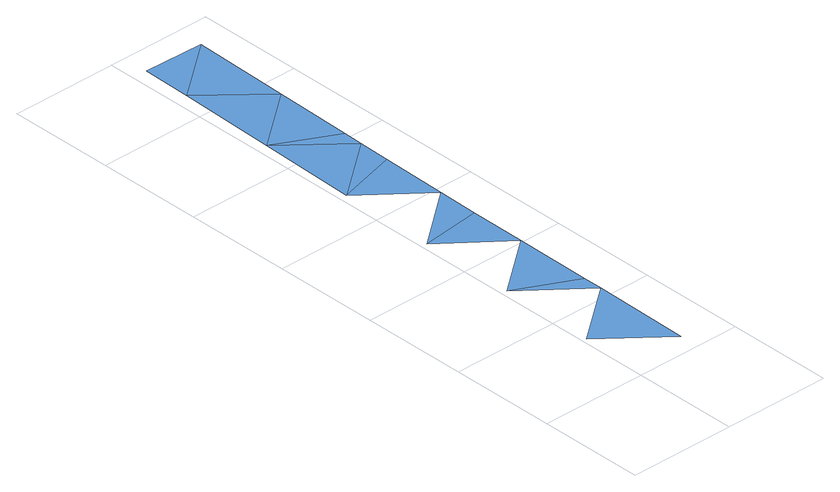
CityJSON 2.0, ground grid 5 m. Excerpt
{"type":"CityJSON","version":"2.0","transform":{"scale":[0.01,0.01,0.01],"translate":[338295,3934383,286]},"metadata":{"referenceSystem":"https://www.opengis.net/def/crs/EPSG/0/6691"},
"CityObjects":{
"waterbody1":{"type":"WaterBody","attributes":{"name":"6","class":"1140","function":"1","WaterBodyRiverFloodingRiskAttribute.description":"3","WaterBodyRiverFloodingRiskAttribute.rankOrg":"2","WaterBodyRiverFloodingRiskAttribute.adminType":"2","WaterBodyRiverFloodingRiskAttribute.scale":"L1"},"geometry":[{"type":"MultiSurface","lod":"1","boundaries":[[[0,1,2]],[[2,3,4]],[[4,3,5]],[[6,7,5]],[[7,6,8]],[[8,9,10]],[[10,11,12]],[[9,11,10]],[[12,13,14]],[[15,12,11]],[[12,15,13]],[[16,17,14]],[[13,16,14]]]}]}
},
"vertices":[
[12,320,64],[291,84,64],[300,546,62],[301,641,61],[21,782,61],[308,1008,58],[313,1276,56],[29,1244,54],[316,1470,55],[322,1782,57],[37,1706,55],[325,1932,58],[46,2169,61],[333,2395,63],[54,2631,66],[327,2026,59],[342,2857,67],[58,2862,67]
]}
